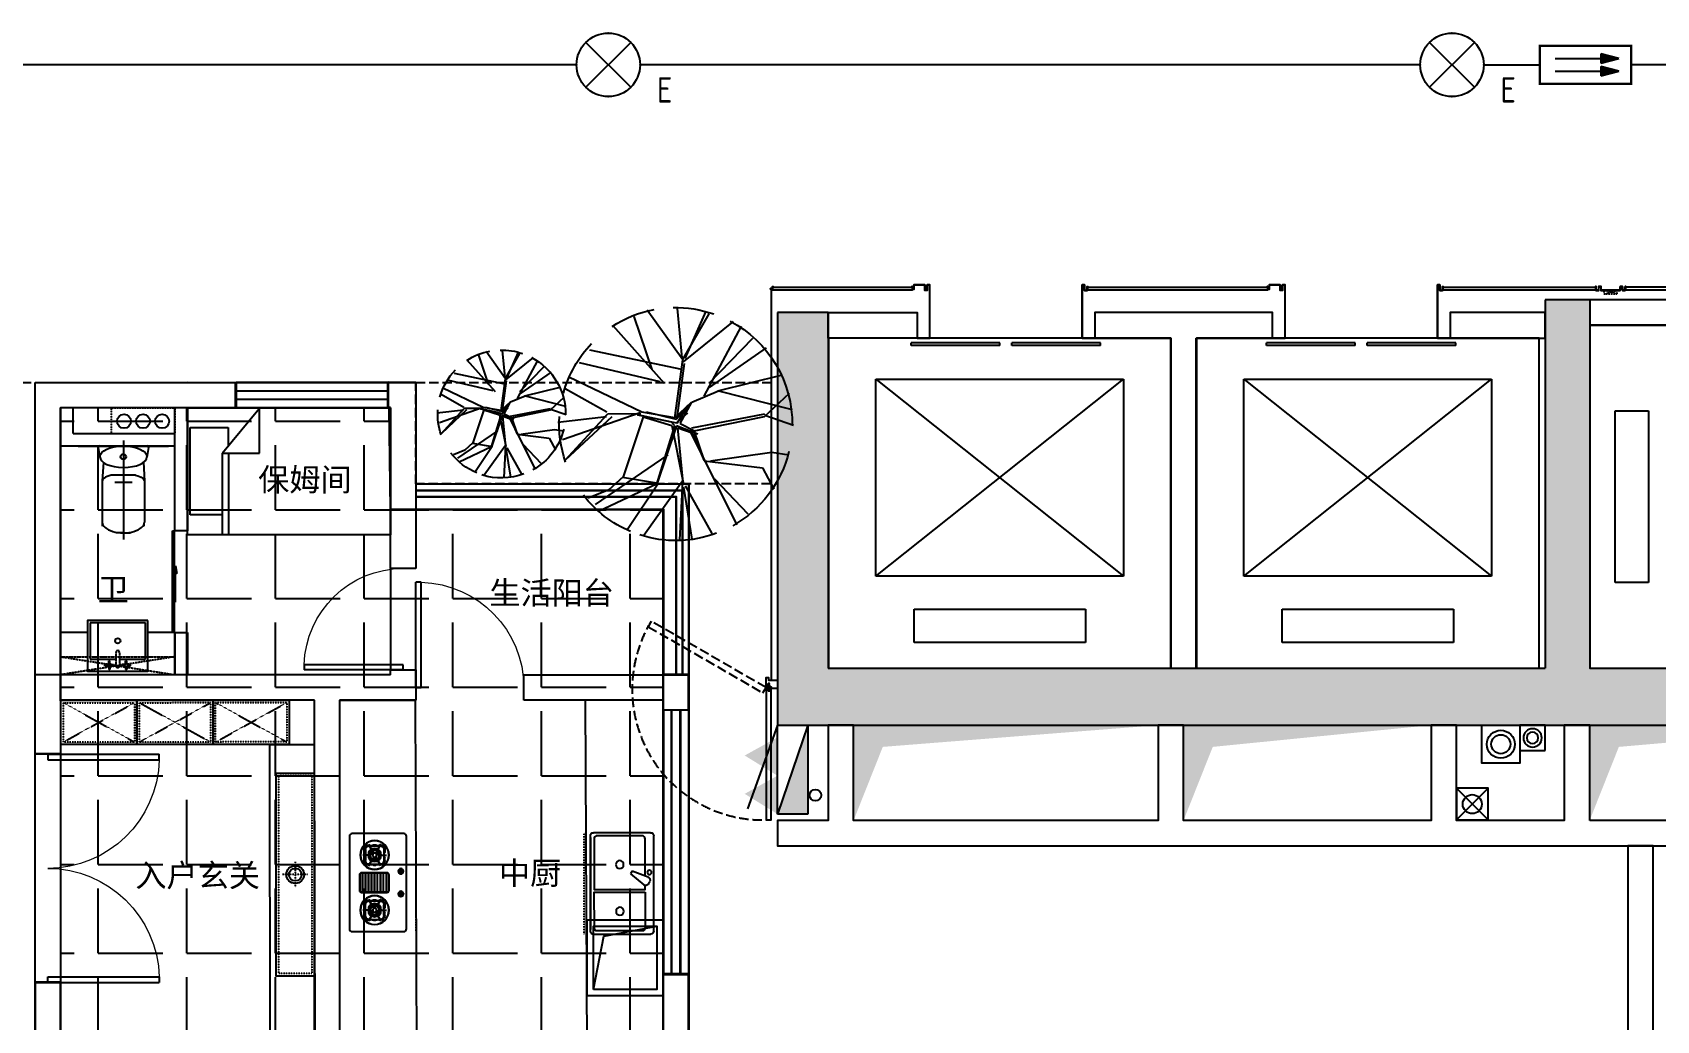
# Model space of a CAD drawing. Extents: x -284868 to 304789, y -137694 to 137894.
# Drawn here: x 129126 to 141923, y -20970 to -13186 of the extents above; entities that cross this region are included whole.
import ezdxf
from ezdxf.enums import TextEntityAlignment as Align

# ---------------------------------------------------------------- set-up
doc = ezdxf.new("R2010")
doc.units = 0
for name, pattern in [('AX-COMP-140B（200）$0$1#comfort_plan$0$DASH', [0.35, 0.25, -0.1]), ('AX-COMP-140B（200）$0$DASH', [0.35, 0.25, -0.1]), ('AX-CORE160-Fur$0$DASH', [0.35, 0.25, -0.1]), ('DASH', [0.35, 0.25, -0.1])]:
    doc.linetypes.add(name, pattern=pattern)
doc.layers.get('0').update_dxf_attribs({"linetype": 'CONTINUOUS'})
for name, color, linetype in [('0-墙', 4, 'CONTINUOUS'), ('0-底图', 251, 'CONTINUOUS'), ('0-建筑柱体', 251, 'CONTINUOUS'), ('0-消防栓(给排水)', 9, 'CONTINUOUS'), ('0-电梯', 3, 'CONTINUOUS'), ('0-窗', 11, 'CONTINUOUS'), ('0-非设计区域', 251, 'CONTINUOUS'), ('EQUIP-应急', 3, 'CONTINUOUS'), ('P-完成面', 42, 'CONTINUOUS'), ('P-平面家具', 3, 'CONTINUOUS'), ('P-平面栏杆', 3, 'CONTINUOUS'), ('P-平面植物', 251, 'CONTINUOUS'), ('P-门扇', 6, 'CONTINUOUS'), ('WIRE-照明', 130, 'CONTINUOUS')]:
    doc.layers.add(name, color=color, linetype=linetype)
doc.styles.add('_TCH_DYN', font='')
doc.styles.add('_TEL_ATTDEF', font='GBENOR', dxfattribs={"width": 0.8, "height": 3, "bigfont": 'GBCBIG'})
doc.styles.add('_TEL_DIM', font='SIMPLEX', dxfattribs={"width": 0.8, "height": 3.5, "bigfont": 'HZTXT'})
doc.styles.add('AX-COMP-140B（200）$0$zz-0', font='')
doc.styles.get('_TCH_DYN').set_extended_font_data('SimSun')
doc.styles.get('AX-COMP-140B（200）$0$zz-0').set_extended_font_data('SimHei')

# ---------------------------------------------------------------- blocks, each defined once
blk = doc.blocks.new('*U154')
for p, q in [((-600, 280), (350, 280)), ((-600, 280), (-600, -70)), ((350, 280), (350, -70)), ((-140, 150), (-355, 150)), ((-355, 150), (-355, -150)), ((-200, 206), (-232, 206)), ((-232, 206), (-232, 196)), ((-200, 196), (-232, 196)), ((-200, 206), (-200, 237)), ((-200, 237), (-190, 237)), ((-200, 196), (-200, 165)), ((-200, 165), (-190, 165)), ((-190, 206), (-190, 237)), ((-190, 206), (-159, 206)), ((-190, 196), (-159, 196)), ((-190, 196), (-190, 165)), ((-159, 206), (-159, 196)), ((105, 150), (-110, 150)), ((-60, 206), (-91, 206)), ((-91, 206), (-91, 196)), ((-60, 196), (-91, 196)), ((-60, 206), (-60, 237)), ((-50, 237), (-60, 237)), ((-60, 196), (-60, 165)), ((-50, 165), (-60, 165)), ((-50, 206), (-50, 237)), ((-50, 206), (-18, 206)), ((-50, 196), (-18, 196)), ((-50, 196), (-50, 165)), ((-18, 206), (-18, 196)), ((105, -150), (105, 150)), ((-600, -70), (-375, -70)), ((125, -70), (350, -70)), ((-355, -150), (105, -150))]:
    blk.add_line(p, q)
at = {"linetype": 'AX-COMP-140B（200）$0$1#comfort_plan$0$DASH'}
for p, q in [((350, 130), (-600, 280)), ((-600, 130), (350, 280)), ((350, 130), (-600, 130))]:
    blk.add_line(p, q, dxfattribs=at)
at = {"linetype": 'AX-COMP-140B（200）$0$DASH'}
for p, q in [((-139, 96), (-139, 205)), ((-111, 205), (-111, 96))]:
    blk.add_line(p, q, dxfattribs=at)
blk.add_lwpolyline([(-375, -170), (125, -170), (125, 250), (-375, 250)], close=True)
blk.add_circle((-125, -2), 21.4)
for centre, start, end in [((-195, 201), 107.0027, 162.9973), ((-195, 201), 197.0027, 252.9973), ((-195, 201), 17.0027, 72.9973), ((-195, 201), 287.0027, 342.9973), ((-55, 201), 107.0027, 162.9973), ((-55, 201), 197.0027, 252.9973), ((-55, 201), 17.0027, 72.9973), ((-55, 201), 287.0027, 342.9973)]:
    blk.add_arc(centre, 17.1, start, end, dxfattribs=at)
for centre, radius, start, end in [((-125, 201), 20, 315.9573, 224.0427), ((-125, 205), 14.4, 0, 180), ((-125, 94), 14.5, 173.574, 6.426)]:
    blk.add_arc(centre, radius, start, end)
blk = doc.blocks.new('SERGSERGSERG')
for points in [[(0, -600), (0, 0), (600, 0), (600, -600)], [(50, -550), (50, -50), (550, -50), (550, -550)]]:
    blk.add_lwpolyline(points, close=True)
blk.add_lwpolyline([(50, -550), (133, -130), (550, -50)])
blk = doc.blocks.new('1110000110023AX-COMP-140B（200）$0$111110111022110811071652CDX卫生间立管047060')
at = {"linetype": 'AX-COMP-140B（200）$0$1#comfort_plan$0$DASH', "ltscale": 0.2}
for p, q in [((-250, 105), (250, 105)), ((-250, 105), (-250, -95)), ((250, 105), (250, -95)), ((-250, -95), (250, -95))]:
    blk.add_line(p, q, dxfattribs=at)
for centre in [(-150, 0), (0, 0), (150, 0)]:
    blk.add_circle(centre, 55)
blk = doc.blocks.new('*U316')
for p, q in [((600, 80), (600, 280)), ((700, -20), (700, 280)), ((600, 80), (-200, 80)), ((-200, -20), (700, -20))]:
    blk.add_line(p, q)
at = {"extrusion": (0, 0, -1), "zscale": -1}
blk.add_blockref('1110000110023AX-COMP-140B（200）$0$111110111022110811071652CDX卫生间立管047060', (-50, 175), dxfattribs=at)
blk = doc.blocks.new('*U160')
for p, q in [((-375, 280), (375, 280)), ((-175, -351), (-175, -385)), ((0, -440), (-60, -440)), ((0, -440), (60, -440))]:
    blk.add_line(p, q)
at = {"ltscale": 10}
for p, q in [((-198, 280), (198, 280)), ((0, 327), (0, -496)), ((-208, 269), (-194, 185)), ((-166, 145), (-175, -11)), ((166, 145), (175, -11)), ((208, 269), (194, 185)), ((-100, 40), (100, 40)), ((0, 26), (0, -64)), ((-175, -12), (-175, -351)), ((-72, -19), (72, -19)), ((-44, -19), (44, -19)), ((175, -12), (175, -351))]:
    blk.add_line(p, q, dxfattribs=at)
for points in [[(-175, -385, 10, 0, 0), (-175, -297, 10, 10, 0)], [(175, -385, 10, 0, 0), (175, -297, 10, 10, 0)]]:
    blk.add_lwpolyline(points, format="xyseb")
blk.add_circle((0, 191), 22.8, dxfattribs=at)
for centre, start, end in [((-198, 270), 90, 184.8886), ((198, 270), 355.1114, 90)]:
    blk.add_arc(centre, 10.4, start, end, dxfattribs=at)
at = {"ltscale": 10, "extrusion": (0, 0, -1)}
for centre, major_axis, ratio, start_param, end_param in [((0, 191), (195, 0), 0.456392, 3.141593, 6.283185), ((1, -12), (-175, 3), 0.369842, 2.169272, 3.218057)]:
    blk.add_ellipse(centre, major_axis=major_axis, ratio=ratio, start_param=start_param, end_param=end_param, dxfattribs=at)
at = {"ltscale": 10}
for centre, major_axis, ratio, start_param, end_param in [((0, 191), (195, 0), 0.456392, 3.141593, 6.283185), ((-1, -12), (175, 3), 0.369842, 2.169272, 3.218057), ((0, -351), (-175, 0), 0.507463, 0, 3.141593)]:
    blk.add_ellipse(centre, major_axis=major_axis, ratio=ratio, start_param=start_param, end_param=end_param, dxfattribs=at)
blk = doc.blocks.new('*U169')
at = {"linetype": 'AX-CORE160-Fur$0$DASH', "ltscale": 0.2}
for p, q in [((20, -330), (580, -20)), ((20, -20), (580, -330)), ((620, -330), (1180, -20)), ((620, -20), (1180, -330)), ((1220, -330), (1780, -20)), ((1220, -20), (1780, -330))]:
    blk.add_line(p, q, dxfattribs=at)
for points in [[(0, 0), (600, 0), (600, -350), (0, -350)], [(600, 0), (1200, 0), (1200, -350), (600, -350)], [(1200, 0), (1800, 0), (1800, -350), (1200, -350)]]:
    blk.add_lwpolyline(points, close=True)
for points in [[(20, -20), (580, -20), (580, -330), (20, -330)], [(620, -20), (1180, -20), (1180, -330), (620, -330)], [(1220, -20), (1780, -20), (1780, -330), (1220, -330)]]:
    blk.add_lwpolyline(points, close=True, dxfattribs=at)
blk = doc.blocks.new('*U170')
blk.add_lwpolyline([(0, 0), (1600, 0), (1600, -300), (0, -300)], close=True)
at = {"linetype": 'AX-CORE160-Fur$0$DASH', "ltscale": 0.2}
blk.add_lwpolyline([(20, -20), (1580, -20), (1580, -280), (20, -280)], close=True, dxfattribs=at)
at = {"linetype": 'AX-CORE160-Fur$0$DASH', "ltscale": 0.1}
for points in [[(800, -50), (800, -250)], [(700, -150), (900, -150)], [(700, -150), (900, -150)]]:
    blk.add_lwpolyline(points, dxfattribs=at)
for radius in [70, 50]:
    blk.add_circle((800, -150), radius)
blk = doc.blocks.new('AX-COMP-140B（200）$0$111110111022110811071652CDX双盆洗菜盆')
for p, q in [((-400, 75), (-400, 525)), ((-375, 550), (375, 550)), ((14, 518), (-3, 508)), ((400, 525), (400, 75)), ((76, 366), (-10, 471)), ((50, 505), (98, 379)), ((98, 379), (76, 366)), ((-375, 50), (375, 50)), ((363, 50), (-363, 50))]:
    blk.add_line(p, q)
at = {"linetype": 'AX-COMP-140B（200）$0$DASH', "ltscale": 0.3}
blk.add_line((-400, 0), (400, 0), dxfattribs=at)
blk.add_lwpolyline([(-68, 482), (-349, 482, 0.414214), (-374, 457), (-374, 106, 0.414214), (-349, 81), (-68, 81)], format="xyb", close=True)
blk.add_lwpolyline([(59, 482), (351, 482, -0.414214), (376, 457), (376, 104, -0.414214), (351, 79), (-47, 79), (-47, 482), (-15, 482)], format="xyb")
for centre, radius in [((87, 515), 17.5), ((-219, 283), 31.2), ((149, 281), 31.2)]:
    blk.add_circle(centre, radius)
for centre, start, end in [((-375, 525), 90, 180), ((27, 496), 20.5377, 120), ((375, 525), 0, 90), ((9, 486), 120, 219.4623), ((-375, 75), 180, 270), ((375, 75), 270, 0)]:
    blk.add_arc(centre, 25, start, end)
blk = doc.blocks.new('*U130')
blk.add_blockref('AX-COMP-140B（200）$0$111110111022110811071652CDX双盆洗菜盆', (0, -525))
blk = doc.blocks.new('AX-COMP-140B（200）$0$111110111022110811071652CDX双头炉灶')
for points in [[(-101, 132, 1), (-104, 132, 1)], [(102, 133, 1), (102, 130, 1)], [(-108, 120, 1), (-108, 117, 1)], [(109, 119, 1), (106, 119, 1)]]:
    blk.add_hatch(color=256).paths.add_polyline_path(points)
for p, q in [((-259, 406), (-259, 406)), ((-259, 406), (-239, 406)), ((-259, 399), (-175, 399)), ((-217, 356), (-217, 419)), ((-175, 406), (-195, 406)), ((-74, 424), (74, 424)), ((-74, 422), (74, 422)), ((-74, 400), (74, 400)), ((-74, 398), (74, 398)), ((175, 406), (195, 406)), ((259, 399), (175, 399)), ((217, 356), (217, 419)), ((259, 406), (239, 406)), ((259, 406), (259, 406)), ((-303, 375), (-239, 338)), ((-303, 276), (-239, 313)), ((-243, 341), (-298, 373)), ((-243, 311), (-298, 279)), ((-297, 336), (-297, 316)), ((-290, 367), (-290, 284)), ((-239, 349), (-226, 356)), ((-230, 335), (-239, 349)), ((-230, 316), (-239, 303)), ((-226, 295), (-239, 303)), ((-225, 339), (-232, 352)), ((-225, 312), (-232, 299)), ((-219, 341), (-226, 356)), ((-219, 310), (-226, 295)), ((-217, 295), (-217, 232)), ((-203, 332), (-186, 333)), ((-203, 319), (-186, 318)), ((-201, 326), (-186, 326)), ((-131, 375), (-195, 338)), ((-131, 276), (-195, 313)), ((-191, 341), (-136, 373)), ((-191, 311), (-136, 279)), ((-186, 333), (-186, 318)), ((-144, 367), (-144, 284)), ((-137, 336), (-137, 316)), ((-74, 377), (74, 377)), ((-74, 375), (74, 375)), ((-74, 354), (74, 354)), ((-74, 351), (74, 351)), ((-74, 330), (74, 330)), ((-74, 328), (74, 328)), ((-74, 307), (74, 307)), ((-74, 305), (74, 305)), ((-74, 283), (74, 283)), ((-74, 281), (74, 281)), ((-74, 260), (74, 260)), ((-74, 258), (74, 258)), ((131, 375), (195, 338)), ((131, 276), (195, 313)), ((191, 341), (136, 373)), ((191, 311), (136, 279)), ((137, 336), (137, 316)), ((144, 367), (144, 284)), ((186, 333), (186, 318)), ((203, 332), (186, 333)), ((201, 326), (186, 326)), ((203, 319), (186, 318)), ((217, 295), (217, 232)), ((219, 341), (226, 356)), ((219, 310), (226, 295)), ((225, 339), (232, 352)), ((225, 312), (232, 299)), ((239, 349), (226, 356)), ((226, 295), (239, 303)), ((230, 335), (239, 349)), ((230, 316), (239, 303)), ((303, 375), (239, 338)), ((303, 276), (239, 313)), ((243, 341), (298, 373)), ((243, 311), (298, 279)), ((290, 367), (290, 284)), ((297, 336), (297, 316)), ((-259, 253), (-175, 253)), ((-259, 245), (-239, 245)), ((-175, 245), (-195, 245)), ((-175, 245), (-175, 245)), ((-74, 236), (74, 236)), ((-74, 234), (74, 234)), ((259, 253), (175, 253)), ((175, 245), (175, 245)), ((175, 245), (195, 245)), ((259, 245), (239, 245))]:
    blk.add_line(p, q)
at = {"linetype": 'AX-COMP-140B（200）$0$DASH', "ltscale": 0.3}
blk.add_line((386, 0), (-386, 0), dxfattribs=at)
for points in [[(-365, 75, -0.414214), (-386, 96), (-386, 504, -0.414214), (-365, 525), (365, 525, -0.414214), (386, 504), (386, 96, -0.414214), (365, 75)], [(-77, 429, -0.414214), (-60, 446), (60, 446, -0.414214), (77, 429), (77, 229, -0.414214), (60, 212), (-60, 212, -0.414214), (-77, 229)], [(-74, 429, -0.414214), (-60, 444), (60, 444, -0.414214), (74, 429), (74, 229, -0.414214), (60, 214), (-60, 214, -0.414214), (-74, 229)], [(-91, 101), (-91, 136, -1), (-87, 136), (-87, 101, -1)], [(91, 101), (91, 136, 1), (87, 136), (87, 101, 1)]]:
    blk.add_lwpolyline(points, format="xyb", close=True)
at = {"const_width": 1.04}
for points in [[(-217, 356), (-217, 419)], [(217, 356), (217, 419)], [(-243, 341), (-298, 373)], [(-243, 311), (-298, 279)], [(-217, 295), (-217, 232)], [(-191, 341), (-136, 373)], [(-191, 311), (-136, 279)], [(191, 341), (136, 373)], [(191, 311), (136, 279)], [(217, 295), (217, 232)], [(243, 341), (298, 373)], [(243, 311), (298, 279)]]:
    blk.add_lwpolyline(points, dxfattribs=at)
for points in [[(-217, 341, -1), (-217, 310, -1), (-217, 341, -1)], [(217, 341, 1), (217, 310, 1), (217, 341, 1)]]:
    blk.add_lwpolyline(points, format="xyb", dxfattribs=at)
for centre, radius in [((-217, 326), 114), ((-217, 326), 112), ((217, 326), 114), ((217, 326), 112), ((-217, 326), 52.1), ((-217, 326), 41.7), ((-217, 326), 38.6), ((-217, 326), 35.4), ((-217, 326), 15.6), ((217, 326), 52.1), ((217, 326), 41.7), ((217, 326), 38.6), ((217, 326), 35.4), ((217, 326), 15.6), ((-89, 119), 20.6), ((-102, 132), 1.53), ((89, 119), 20.6), ((102, 132), 1.53), ((-108, 119), 1.53), ((108, 119), 1.53)]:
    blk.add_circle(centre, radius)
for centre, radius, start, end in [((-259, 367), 38.6, 90, 180), ((-259, 367), 31.3, 90, 180), ((-239, 397), 9.33, 12.564, 91.6861), ((-195, 397), 9.33, 88.3139, 167.436), ((-175, 367), 38.6, 0, 90), ((-175, 367), 31.3, 0, 90), ((175, 367), 38.6, 90, 180), ((175, 367), 31.3, 90, 180), ((195, 397), 9.33, 12.564, 91.6861), ((239, 397), 9.33, 88.3139, 167.436), ((259, 367), 38.6, 0, 90), ((259, 367), 31.3, 0, 90), ((-285, 369), 12.6, 189.6676, 246.0824), ((-288, 336), 9.33, 102.564, 181.686), ((-288, 315), 9.33, 178.3139, 257.436), ((-285, 282), 12.6, 113.9176, 170.3324), ((-259, 284), 38.6, 180, 270), ((-259, 284), 31.3, 180, 270), ((-224, 338), 17.8, 95.7306, 144.2694), ((-224, 313), 17.8, 215.7306, 264.2694), ((-202, 326), 17.8, 335.7306, 24.2694), ((-175, 284), 31.3, 270, 0), ((-175, 284), 38.6, 270, 0), ((-149, 369), 12.6, 293.9176, 350.3324), ((-146, 336), 9.33, 358.314, 77.436), ((-146, 315), 9.33, 282.564, 1.6861), ((-149, 282), 12.6, 9.6676, 66.0824), ((149, 369), 12.6, 189.6676, 246.0824), ((146, 336), 9.33, 102.564, 181.686), ((146, 315), 9.33, 178.3139, 257.436), ((149, 282), 12.6, 113.9176, 170.3324), ((175, 284), 38.6, 180, 270), ((175, 284), 31.3, 180, 270), ((202, 326), 17.8, 155.7306, 204.2694), ((224, 338), 17.8, 35.7306, 84.2694), ((224, 313), 17.8, 275.7306, 324.2694), ((259, 284), 31.3, 270, 0), ((259, 284), 38.6, 270, 0), ((285, 369), 12.6, 293.9176, 350.3324), ((288, 336), 9.33, 358.314, 77.436), ((288, 315), 9.33, 282.564, 1.6861), ((285, 282), 12.6, 9.6676, 66.0824), ((-239, 255), 9.33, 268.3139, 347.436), ((-195, 255), 9.33, 192.564, 271.6861), ((-89, 119), 16.3, 97.4942, 262.5058), ((-89, 119), 16.3, 277.4942, 82.5058), ((89, 119), 16.3, 97.4942, 262.5058), ((89, 119), 16.3, 277.4942, 82.5058), ((195, 255), 9.33, 268.3139, 347.436), ((239, 255), 9.33, 192.564, 271.6861)]:
    blk.add_arc(centre, radius, start, end)
at = {"style": 'AX-COMP-140B（200）$0$zz-0', "flags": 9}
for tag in ['YSIZE', 'XSIZE']:
    blk.add_attdef(tag, (0, 525), '', height=0.533, dxfattribs=at)
blk = doc.blocks.new('*U128')
blk.add_blockref('AX-COMP-140B（200）$0$111110111022110811071652CDX双头炉灶', (0, -525))
blk = doc.blocks.new('$plan$00002359')
for p, q in [((157, -346), (157, -26)), ((157, -27), (846, -27)), ((846, -27), (846, -400)), ((0, -346), (645, -346)), ((996, -710), (645, -346)), ((645, -346), (645, -710)), ((645, -403), (0, -403)), ((846, -400), (697, -400)), ((645, -710), (996, -710))]:
    blk.add_line(p, q)
blk.add_lwpolyline([(1000, -2000), (0, -2000), (0, 0), (1000, 0)], close=True)
blk = doc.blocks.new('$WINLIB2D$00000001')
for points in [[(-0.5, 0.5), (-0.5, -0.5)], [(-0.5, 0.5), (0.5, 0.5)], [(0.5, -0.5), (0.5, 0.5)], [(0.5, 0.1667), (-0.5, 0.1667)], [(0.5, -0.1667), (-0.5, -0.1667)], [(-0.5, -0.5), (0.5, -0.5)]]:
    blk.add_lwpolyline(points)
blk = doc.blocks.new('$DorLib2D$00000129')
at = {"linetype": 'Continuous'}
for p, q in [((-0.5, 0.545), (-0.5, 0.687)), ((-0.5, 0.687), (0.5, 0.687)), ((0.5, 0.687), (0.5, 0.545)), ((0.5, 0.545), (-0.5, 0.545)), ((-0.5, 0.5), (-0.5, 0.545)), ((0.5, 0.5), (0.5, 0.545)), ((-0.2, 0.437), (0.158, 0.437)), ((0.08, 0.341), (0.08, 0.437)), ((0.158, 0.437), (0.08, 0.341))]:
    blk.add_line(p, q, dxfattribs=at)
blk = doc.blocks.new('$DorLib2D$00000001')
for p, q in [((0.45, 0.975), (0.5, 0.975)), ((0.45, 0), (0.45, 0.975)), ((0.5, 0), (0.5, 0.975)), ((0.5, 0), (0.45, 0))]:
    blk.add_line(p, q)
at = {"lineweight": 13}
blk.add_arc((0.475, 0), 0.975, 91.4693, 180, dxfattribs=at)
blk = doc.blocks.new('$DorLib2D$00000002')
for p, q in [((-0.5, 0), (-0.5, 0.4875)), ((-0.475, 0.4875), (-0.5, 0.4875)), ((-0.475, 0), (-0.475, 0.4875)), ((0.475, 0), (0.475, 0.4875)), ((0.475, 0.4875), (0.5, 0.4875)), ((0.5, 0), (0.5, 0.4875)), ((-0.5, 0), (-0.475, 0)), ((0.5, 0), (0.475, 0))]:
    blk.add_line(p, q)
at = {"lineweight": 13}
for centre, start, end in [((-0.4875, 0), 0, 88.53072), ((0.4875, 0), 91.46928, 180)]:
    blk.add_arc(centre, 0.4875, start, end, dxfattribs=at)
blk = doc.blocks.new('vrthr')
for p, q in [((213247, 282360), (212048, 282358)), ((212048, 279853), (212048, 282358)), ((213247, 282360), (213631, 282360)), ((213631, 282360), (213631, 282160)), ((214831, 282163), (214831, 282363)), ((214831, 282363), (215048, 282363)), ((215048, 282363), (215048, 280896)), ((213148, 282160), (212248, 282158)), ((212248, 279853), (212248, 282158)), ((213148, 281191), (213148, 282160)), ((213248, 282160), (213248, 281191)), ((213631, 282160), (213248, 282160)), ((214848, 282163), (214831, 282163)), ((214848, 280896), (214848, 282163)), ((213248, 281191), (213148, 281191)), ((215048, 280896), (214848, 280896)), ((213148, 280058), (213148, 280391)), ((213148, 280391), (213248, 280391)), ((213248, 280391), (213248, 280058)), ((214348, 280058), (212048, 280058)), ((212048, 279853), (212048, 280058)), ((213248, 280058), (213148, 280058)), ((214848, 280058), (214348, 280058)), ((214848, 280058), (214848, 280096)), ((214848, 280096), (215048, 280096)), ((215048, 280096), (215048, 280058)), ((215048, 280058), (215048, 279858)), ((215898, 279858), (215898, 280058)), ((215898, 280058), (217198, 280058)), ((212048, 279433), (212048, 279853)), ((214248, 279858), (212248, 279858)), ((212248, 279853), (212248, 279858)), ((212248, 279853), (212248, 279433)), ((214248, 277106), (214248, 279858)), ((214448, 276906), (214448, 279858)), ((214948, 279858), (214448, 279858)), ((215048, 279858), (214948, 279858)), ((216998, 279858), (215898, 279858)), ((212248, 279433), (212048, 279433)), ((212048, 277633, 0), (212048, 279433, 0)), ((212048, 277108), (212048, 277633)), ((212048, 277633), (212248, 277633)), ((212248, 277633), (212248, 277108))]:
    blk.add_line(p, q)
at = {"linetype": 'Continuous'}
for p, q in [((214848, 280896, 0), (214848, 280096, 0)), ((217198, 280058), (217198, 279779)), ((216998, 279779), (216998, 279858)), ((217198, 279779), (216998, 279779)), ((216998, 277008), (216998, 277696)), ((216998, 277696), (217198, 277696)), ((217198, 277696), (217198, 277108))]:
    blk.add_line(p, q, dxfattribs=at)
at = {"elevation": 0}
for points in [[(215048, 281563), (217198, 281562), (217198, 280058)], [(215048, 281513), (217148, 281512), (217148, 280058)], [(215048, 281463), (217098, 281462), (217098, 280058)], [(215048, 281363), (216998, 281362), (216998, 280058)], [(215041, 279858), (215054, 277106), (214448, 277106), (214448, 279858), (215048, 279858)], [(216997, 279858), (216997, 277106), (216397, 277106), (216384, 279858)]]:
    blk.add_lwpolyline(points, dxfattribs=at)
blk.add_lwpolyline([(213896, 279509), (214246, 279509), (214251, 277106), (213901, 277106)], close=True, dxfattribs=at)
for name, p, xscale, yscale, zscale, rotation in [('$WINLIB2D$00000001', (214231, 282262), 1200.000000000006, 200.0000000000007, 1200.000000000006, 180.1104236454829), ('$DorLib2D$00000129', (213198, 280791), 800.0000000000043, 100.0000000000005, 800.0000000000043, 90), ('$WINLIB2D$00000001', (217098, 278737), 2082.780918128163, 200.0000000000011, -2082.780918128163, 269.999717472706), ('$DorLib2D$00000002', (212148, 278533), -1800, 1800, 1800, 270.0000880478415)]:
    blk.add_blockref(name, p, dxfattribs=dict(xscale=xscale, yscale=yscale, zscale=zscale, rotation=rotation))
at = {"xscale": -1}
blk.add_blockref('*U316', (212948, 281880, 0), dxfattribs=at)
at = {"yscale": 0.8000354313272308, "rotation": 90}
blk.add_blockref('$plan$00002359', (213248, 281160, 0), dxfattribs=at)
at = {"extrusion": (-6.03939e-06, -1.06319e-19, 1), "xscale": 0.9500000000000007, "yscale": 0.9500000000000007, "zscale": 0.9500000000000007, "rotation": 359.9943994605343}
blk.add_blockref('*U160', (212743, 281594, -1), dxfattribs=at)
at = {"linetype": 'Continuous', "xscale": -800.0000000000043, "yscale": 800.0000000000043, "zscale": 800, "rotation": 90}
blk.add_blockref('$DorLib2D$00000001', (214948, 280496), dxfattribs=at)
at = {"linetype": 'Continuous', "xscale": -850, "yscale": 850, "zscale": 850}
blk.add_blockref('$DorLib2D$00000001', (215473, 279958), dxfattribs=at)
at = {"extrusion": (6.03939e-06, 1.06776e-19, 1), "xscale": 0.9500000000000001, "yscale": 0.9500000000000001, "zscale": 0.9500000000000001, "rotation": 179.9943994605339}
blk.add_blockref('*U154', (212580, 280324, 1), dxfattribs=at)
at = {"extrusion": (-6.03939e-06, -5.87203e-20, 1), "rotation": 0.02052867424478329}
blk.add_blockref('*U169', (212250, 279858, -1), dxfattribs=at)
at = {"extrusion": (-9.31736e-20, 6.03939e-06, 1), "rotation": 270.0205286742448}
blk.add_blockref('*U170', (214247, 279284, 2), dxfattribs=at)
at = {"extrusion": (2.11758e-20, 6.03939e-06, -1), "zscale": -1, "rotation": 269.9809295868919}
blk.add_blockref('*U128', (-214524, 278421, 2), dxfattribs=at)
at = {"extrusion": (4.06576e-20, -6.03939e-06, -1), "zscale": -1, "rotation": 89.98092958689192}
blk.add_blockref('*U130', (-216898, 278414, -2), dxfattribs=at)
blk.add_blockref('SERGSERGSERG', (216397, 278128, 0))
at = {"style": '_TCH_DYN'}
for s, p in [('保姆间', (213805, 281505, 0)), ('卫', (212541, 280639, 0)), ('生活阳台', (215627, 280613, 0)), ('入户玄关', (212837, 278388, 0)), ('中厨', (215702, 278406, 0))]:
    blk.add_text(s, height=180, dxfattribs=at).set_placement(p)
blk = doc.blocks.new('213r5467')
for p, q in [((-90909, -260063), (-90909, -260326)), ((-89559, -260063), (-90909, -260063)), ((-89559, -260326), (-89559, -260063)), ((-90909, -260326), (-89559, -260326)), ((-91209, -260588), (-91209, -262138)), ((-89259, -260588), (-91209, -260588)), ((-91209, -260588), (-89259, -262138)), ((-91209, -262138), (-89259, -260588)), ((-89259, -262138), (-89259, -260588)), ((-91209, -262138), (-89259, -262138))]:
    blk.add_line(p, q)
blk.add_lwpolyline([(-88884, -262463), (-91584, -262463), (-91584, -259863), (-88884, -259863), (-88884, -262463)])
blk = doc.blocks.new('sgASGHHHH')
for points in [[(-102996, -917724), (-102996, -920624), (-102879, -920774), (-102646, -920624), (-102646, -917724)], [(-109046, -917824), (-109046, -921074), (-108646, -920624), (-108646, -917824)], [(-108646, -920624), (-109046, -921074), (-102996, -921074), (-102879, -920774), (-102996, -920624)], [(-102879, -920774), (-102996, -921074), (-99846, -921074), (-99846, -920624), (-102646, -920624)]]:
    blk.add_hatch(color=256).paths.add_polyline_path(points)
at = {"color": 4}
for p, q in [((-102996, -917724), (-102996, -920624)), ((-102646, -917724), (-102996, -917724)), ((-102646, -917724), (-102646, -920624)), ((-109046, -917824), (-109046, -921074)), ((-108646, -917824), (-109046, -917824)), ((-108646, -917824), (-108646, -920624)), ((-108646, -920624), (-102996, -920624)), ((-102646, -920624), (-99846, -920624)), ((-109046, -921074), (-102996, -921074)), ((-102996, -921074), (-99846, -921074))]:
    blk.add_line(p, q, dxfattribs=at)
blk = doc.blocks.new('A$C10332E08')
for p, q in [((250, 0), (0, 250)), ((250, 250), (0, 0))]:
    blk.add_line(p, q)
blk.add_lwpolyline([(0, 250), (250, 250), (250, 0), (0, 0)], close=True)
blk = doc.blocks.new('A$C2AC726D9')
blk.add_circle((16125, -36725), 75)
at = {"xscale": -1, "rotation": 90}
blk.add_blockref('A$C10332E08', (16250, -36600), dxfattribs=at)
blk = doc.blocks.new('A$C2E9C7AB1')
blk.add_lwpolyline([(-200, 0), (0, 0), (0, -200), (-200, -200)], close=True)
for radius in [72.3, 45.5]:
    blk.add_circle((-100, -100), radius)
blk = doc.blocks.new('A$C1A2309B7')
blk.add_lwpolyline([(-300, 0), (0, 0), (0, -300), (-300, -300)], close=True)
for radius in [110, 75]:
    blk.add_circle((-150, -150), radius)
blk = doc.blocks.new('A$C5B4E3DF6')
for p, q in [((0, 240), (-659, 477)), ((-700, 0), (-700, 240)), ((0, 0), (-700, 240)), ((-700, 240), (0, 240)), ((0, 240), (0, 0)), ((0, 0), (-700, 0))]:
    blk.add_line(p, q)
for points in [[(-700, 240), (-541, 498), (-398, 240)], [(-398, 240), (-239, 498), (-96, 240)], [(-700, 0), (-700, 240), (0, 0)]]:
    blk.add_solid(points)
blk = doc.blocks.new('A$C3F6147FC')
blk.add_circle((299, -3801), 45.5)
at = {"rotation": 90}
blk.add_blockref('A$C5B4E3DF6', (240, -3250), dxfattribs=at)
blk.add_blockref('A$C1A2309B7', (5850, -3250))
at = {"xscale": -1, "rotation": 270}
blk.add_blockref('A$C2E9C7AB1', (6050, -3250), dxfattribs=at)
blk = doc.blocks.new('$DORLIB2D$00000127')
at = {"color": 0}
for points in [[(-0.5333, 0.7949), (-0.5333, 0.6904)], [(-0.0333, 0.7949), (-0.5333, 0.7949)], [(-0.0333, 0.7949), (-0.0333, 0.6904)], [(0.5333, 0.7949), (0.0333, 0.7949)], [(0.0333, 0.7949), (0.0333, 0.6904)], [(0.5333, 0.7949), (0.5333, 0.6904)], [(-0.0333, 0.6904), (-0.5333, 0.6904)], [(0.5333, 0.6904), (0.0333, 0.6904)], [(0.5, 0.5), (-0.5, 0.5)]]:
    blk.add_lwpolyline(points, dxfattribs=at)
blk = doc.blocks.new('A$C6C5C068E')
h = blk.add_hatch()
h.set_pattern_fill('ANSI32', color=256, scale=0.2, style=0)
h.set_pattern_definition([(45, (506565838.6591, 131390591.2148), (-1.3470384181604, 1.3470384181604), []), (45, (506565839.5572, 131390591.2148), (-1.3470384181604, 1.3470384181604), [])])
h.paths.add_polyline_path([(11, 11), (-4, 11), (-4, 14), (0, 14), (0, 15), (-5, 15), (-5, 10), (10, 10), (10, -5), (15, -5), (15, 0), (14, 0), (14, -4), (11, -4)])
blk.add_lwpolyline([(11, 11), (-4, 11), (-4, 14), (0, 14), (0, 15), (-5, 15), (-5, 10), (10, 10), (10, -5), (15, -5), (15, 0), (14, 0), (14, -4), (11, -4)], close=True)
blk = doc.blocks.new('A$C611527F21')
h = blk.add_hatch(color=7)
h.dxf.hatch_style = 1
h.set_gradient(color1=(255, 255, 255), color2=(255, 255, 0), tint=1, name='CYLINDER')
h.paths.add_polyline_path([(1340, -405), (1340, -380), (1320, -380), (1320, -406), (1325, -410), (1335, -410)])
for points in [[(60, -375), (60, -405), (55, -405), (55, -400), (56, -400), (56, -404), (58, -404), (58, -373), (81, -373), (81, -419), (99, -419), (99, 0), (0, 0), (0, 1), (100, 1), (100, -420), (80, -420), (80, -375), (60, -375)], [(1438, -400), (1438, -404), (1436, -404), (1436, -384), (1424, -384), (1424, -419), (1342, -419), (1342, -378), (1319, -378), (1319, -419), (1302, -419), (1302, 0), (1400, 0), (1400, 1), (1300, 1), (1300, -420), (1320, -420), (1320, -380), (1340, -380), (1340, -420), (1425, -420), (1425, -385), (1435, -385), (1435, -405), (1440, -405), (1440, -400), (1438, -400)]]:
    blk.add_lwpolyline(points)
blk.add_lwpolyline([(1340, -405), (1340, -380), (1320, -380), (1320, -406), (1325, -410), (1335, -410)], close=True)
blk = doc.blocks.new('A$C7A304ED9')
at = {"linetype": 'DASH', "ltscale": 0.1}
for p, q in [((-50, 28), (50, -2)), ((50, 28), (-50, -2))]:
    blk.add_line(p, q, dxfattribs=at)
blk.add_lwpolyline([(120, -26), (120, -32), (115, -32), (115, -2), (95, -2), (95, -32), (75, -32), (75, -2), (-75, -2), (-75, -32), (-95, -32), (-95, -2), (-115, -2), (-115, -32), (-120, -32), (-120, -26), (-119, -26), (-119, -30), (-117, -30), (-117, 0), (-94, 0), (-94, -30), (-76, -30), (-76, 0), (76, 0), (76, -30), (94, -30), (94, 0), (116, 0), (116, -30), (118, -30), (118, -26), (120, -26)])
for points in [[(-50, -2), (50, -2), (50, 28), (-50, 28)], [(-60, -6), (60, -6), (60, -2), (-60, -2)]]:
    blk.add_lwpolyline(points, close=True, dxfattribs=at)
blk = doc.blocks.new('A$C67A6433D')
at = {"linetype": 'DASH', "ltscale": 0.03}
blk.add_wipeout([(31, 0), (-28, 0), (-28, 26), (31, 26)], dxfattribs=at)
for p, q in [((-26, 20), (-23, 19)), ((-25, 13), (-19, 4)), ((-21, 19), (-9, 16)), ((-20, 2), (-20, 0)), ((-19, 13), (-12, 3)), ((-18, 11), (-7, 9)), ((-16, 8), (-6, 8)), ((-16, 3), (0, 3)), ((-13, 24), (-13, 26)), ((-12, 23), (-12, 25)), ((-12, 25), (0, 25)), ((-9, 16), (-9, 21)), ((-9, 12), (-9, 21)), ((-1, 4), (-8, 10)), ((-2, 19), (-4, 14)), ((0, 9), (-3, 12)), ((30, 26), (3, 26)), ((15, 25), (3, 25)), ((3, 9), (6, 12)), ((19, 3), (3, 3)), ((4, 4), (11, 10)), ((5, 19), (7, 14)), ((19, 8), (9, 8)), ((12, 12), (12, 21)), ((23, 19), (12, 16)), ((21, 11), (12, 10)), ((22, 13), (14, 3)), ((15, 23), (15, 25)), ((16, 24), (16, 26)), ((28, 13), (21, 4)), ((23, 2), (23, 0)), ((28, 20), (25, 19))]:
    blk.add_line(p, q, dxfattribs=at)
for points in [[(0, 10), (0, 26), (-28, 26), (-28, 0), (0, 0), (0, 3)], [(3, 10), (3, 26), (31, 26), (31, 0), (3, 0), (3, 3)]]:
    blk.add_lwpolyline(points, dxfattribs=at)
for points in [[(-13, 24), (-13, 24), (-26, 24, 0.414214), (-27, 23), (-27, 2, 0.414214), (-26, 2), (-20, 2)], [(-12, 23), (-25, 23, 0.414214), (-26, 23), (-26, 17)], [(-26, 14), (-26, 5, 0.414214), (-25, 4), (-19, 4)], [(15, 23), (28, 23, -0.414214), (28, 23), (28, 17)], [(16, 24), (16, 24), (28, 24, -0.414214), (29, 23), (29, 2, -0.414214), (28, 2), (23, 2)], [(28, 14), (28, 5, -0.414214), (28, 4), (21, 4)]]:
    blk.add_lwpolyline(points, format="xyb", dxfattribs=at)
for centre in [(-22, 15), (-5, 21), (2, 6), (8, 21), (25, 15)]:
    blk.add_circle(centre, 1.99, dxfattribs=at)
for centre, radius, start, end in [((-22, 15), 3.58, 338.8563, 221.961), ((-18, 14), 1.59, 158.8563, 216.0245), ((-16, 6), 3.58, 211.8213, 270), ((-5, 21), 3.58, 334.8452, 179.1262), ((-7, 12), 1.99, 178.2525, 238.2672), ((-2, 13), 1.99, 160.8929, 232.1139), ((2, 6), 3.58, 213.0316, 326.9684), ((2, 6), 3.58, 72.8656, 107.1344), ((8, 21), 3.58, 0.8738, 205.1548), ((5, 13), 1.99, 307.8861, 19.1071), ((10, 12), 1.99, 301.7328, 1.7475), ((12, 11), 1.59, 222.3386, 280.5758), ((19, 6), 3.58, 270, 328.1787), ((25, 15), 3.58, 318.039, 201.1437), ((20, 14), 1.59, 323.9755, 21.1437)]:
    blk.add_arc(centre, radius, start, end, dxfattribs=at)
blk = doc.blocks.new('yld.studio@foxmail.com-2-220')
at = {"color": 251, "ltscale": 100}
for p, q in [((8501.1, -109873.4), (8409.6, -109669)), ((8511.1, -109879.5), (8664.3, -109664.1)), ((8513.9, -109870.1), (8534.1, -109657.1)), ((8417.6, -110035.7), (8256.9, -109733.9)), ((8507.4, -109887.1), (8290.8, -109712.8)), ((8510.1, -109877.5), (8397.2, -109679.9)), ((8589.8, -109981.6), (8812.1, -109731.5)), ((8643.6, -109920.9), (8721.4, -109692)), ((8397.2, -109980.4), (8208.1, -109785.5)), ((8394.9, -109998.4), (8148.5, -109827.1)), ((8545.1, -110130), (8511.1, -109879.5)), ((8515.1, -109920.7), (8913.5, -109837.6)), ((8358.7, -110012.5), (8079.5, -109944.3)), ((8535.1, -110130.3), (8503.4, -109895.4)), ((8608.5, -109974.4), (8957.6, -109892.2)), ((8356.4, -110013.7), (8038, -110093.8)), ((8471.5, -110062), (8356.4, -110013.7)), ((8687.6, -110105.4), (9004.3, -109954.2)), ((8839.3, -110105.6), (9019, -110003.9)), ((8157, -110123.6), (8048.7, -110023.6)), ((8521.9, -110154.8), (8471.5, -110062)), ((8545.1, -110130), (8474.7, -110063.6)), ((8488.6, -110076.5), (8536.7, -110154.5)), ((8539, -110135.6), (8488.6, -110076.5)), ((8155.7, -110118.3), (8032.3, -110161.7)), ((8472.3, -110172.8), (8155.6, -110112.1)), ((8461.2, -110185.6), (8157, -110123.6)), ((8521.9, -110154.8), (8463.3, -110184.6)), ((8538, -110151.7), (8489.4, -110108)), ((8707.1, -110117.1), (8538, -110151.7)), ((8669.6, -110104.1), (8539, -110135.6)), ((8544.7, -110164.9), (8559.5, -110148.7)), ((8545.1, -110130), (8687.6, -110105.4)), ((8682.6, -110125.1), (8557.8, -110163.7)), ((8559.5, -110148.7), (8707.1, -110117.1)), ((8682.6, -110125.1), (8768.3, -110384.4)), ((8692.8, -110112.7), (8836.9, -110114.6)), ((8694.6, -110108.9), (9030.8, -110225)), ((8818.2, -110125.1), (9019, -110313.5)), ((9019, -110313.5), (8836.9, -110114.6)), ((8840.8, -110125.9), (9051.6, -110150.2)), ((8477.1, -110193.3), (8277.6, -110592.7)), ((8463.3, -110184.6), (8417.7, -110316.4)), ((8470.5, -110194.6), (8417.7, -110316.4)), ((8445.9, -110200), (8538.1, -110165.1)), ((8532.4, -110173.4), (8470.5, -110194.6)), ((8557.8, -110163.7), (8509.5, -110410)), ((8509.5, -110410), (8532.4, -110173.4)), ((8538.1, -110165.1), (8622.5, -110416.5)), ((8622.5, -110416.5), (8544.7, -110164.9)), ((8125, -110277.7), (8052.4, -110289.4)), ((8391, -110315.4), (8125, -110277.7)), ((8574.8, -110289.9), (8890.1, -110505.1)), ((8166.6, -110346.4), (8117, -110438.8)), ((8417.7, -110316.4), (8166.6, -110346.4)), ((8373.7, -110393.6), (8229.8, -110545.8)), ((8500, -110423.7), (8384.7, -110630.9)), ((8507.1, -110429.3), (8471.5, -110654.4)), ((8511.4, -110403.8), (8679.8, -110638.2)), ((8511.4, -110406.1), (8525.2, -110657)), ((8771.5, -110385.9), (8615.9, -110411.9)), ((8615.9, -110411.9), (8752.8, -110617.3)), ((8622.3, -110415), (8875.2, -110535.6)), ((8768.3, -110384.4), (8830.5, -110442)), ((8830.5, -110442), (8919.5, -110477.1))]:
    blk.add_line(p, q, dxfattribs=at)
for start, end in [(88.67658, 109.13181), (56.90063, 79.36879), (117.86669, 180.76361), (15.42502, 43.73878), (340.94353, 3.71391), (193.57975, 240.72922), (292.86239, 322.35668), (249.58012, 287.97728)]:
    blk.add_arc((8541.4, -110156.9), 504, start, end, dxfattribs=at)
blk = doc.blocks.new('$equip$00003170')
for points in [[(0.24, 0.472), (0.24, 0.328), (0.528, 0.4)], [(0.24, 0.272), (0.24, 0.128), (0.528, 0.2)]]:
    blk.add_hatch(color=256).paths.add_polyline_path(points)
for p, q in [((0.72, 0.6), (-0.72, 0.6)), ((-0.72, 0.6), (-0.72, 0)), ((0.72, 0), (0.72, 0.6)), ((0.528, 0.4), (0.24, 0.472)), ((0.24, 0.472), (0.24, 0.328)), ((0.24, 0.328), (0.528, 0.4)), ((0.528, 0.2), (0.24, 0.272)), ((0.24, 0.272), (0.24, 0.128)), ((-0.72, 0), (0.72, 0)), ((0.24, 0.128), (0.528, 0.2))]:
    blk.add_line(p, q)
at = {"color": 7}
for p, q in [((-0.48, 0.4), (0.48, 0.4)), ((-0.48, 0.2), (0.48, 0.2))]:
    blk.add_line(p, q, dxfattribs=at)
at = {"const_width": 0.04}
blk.add_lwpolyline([(-0.72, 0.6), (-0.72, 0), (0.72, 0), (0.72, 0.6), (-0.72, 0.6), (-0.72, 0)], dxfattribs=at)
for p in [(0, 0.6), (-0.72, 0.3), (0.72, 0.3), (0, 0)]:
    blk.add_point(p)
at = {"color": 7, "style": '_TEL_DIM', "flags": 1}
for tag in ['A', 'REMARK']:
    blk.add_attdef(tag, text='', height=0.00002, dxfattribs=at).set_placement((0, 0), align=Align.MIDDLE_CENTER)
blk = doc.blocks.new('$equip$00002852')
for p, q in [((0.354, 0.354), (-0.354, -0.354)), ((-0.354, 0.354), (0.354, -0.354))]:
    blk.add_line(p, q)
at = {"const_width": 0.02}
blk.add_lwpolyline([(0, 0.5, -1), (0, -0.5, -1), (0, 0.5, -0.60786)], format="xyb", dxfattribs=at)
blk.add_circle((0, 0), 0.5)
for p in [(0, 0.5), (-0.5, 0), (0.5, 0), (0, -0.5)]:
    blk.add_point(p)
at = {"color": 7, "style": '_TEL_DIM', "flags": 1}
for tag in ['A', 'REMARK']:
    blk.add_attdef(tag, text='', height=0.00002, dxfattribs=at).set_placement((0, 0), align=Align.MIDDLE_CENTER)
at = {"color": 7, "style": '_TEL_DIM'}
blk.add_attdef('$TEXT$', text='', height=0.4, dxfattribs=at).set_placement((0.887, -0.396), align=Align.MIDDLE_CENTER)

msp = doc.modelspace()

# ---------------------------------------------------------------- linework, layer by layer
at = {"layer": '0-墙'}
for points in [[(147946, -15293), (141396, -15293), (141396, -15493), (145596, -15493)], [(138296, -15593), (138896, -15593), (138896, -15393), (137496, -15393), (137496, -15593), (138096, -15593), (138096, -18193), (138296, -18193), (138296, -15593)], [(141396, -19393), (141396, -18643), (141196, -18643), (141196, -19393), (140346, -19393), (140346, -18643), (140146, -18643), (140146, -19393), (138196, -19393), (138196, -18643), (137996, -18643), (137996, -19393), (135596, -19393), (135596, -18643), (135396, -18643), (135396, -19393), (134996, -19393), (134996, -19593), (144496, -19593)], [(143596, -19393), (141396, -19393)]]:
    msp.add_lwpolyline(points, dxfattribs=at)
for points in [[(135396, -15393), (136096, -15393), (136096, -15593), (135396, -15593)], [(141046, -15393), (140296, -15393), (140296, -15593), (141046, -15593)]]:
    msp.add_lwpolyline(points, close=True, dxfattribs=at)
at = {"layer": '0-墙', "ltscale": 3}
for points in [[(129146, -15943), (130726, -15943), (130726, -16143), (129346, -16143), (129346, -18868), (129146, -18868), (129146, -15943)], [(131946, -16143), (131926, -16143), (131926, -15943), (132146, -15943), (132146, -16943), (131946, -16943), (131946, -16143)], [(134296, -21193), (134296, -20603), (134096, -20603), (134096, -21393), (135096, -21393), (135096, -21193), (134296, -21193)], [(124396, -28493), (124596, -28493), (124596, -25048), (126646, -25048), (126646, -23898), (129046, -23898), (129046, -21398), (129346, -21398), (129346, -20668), (129146, -20668), (129146, -21198), (128296, -21198), (128296, -21398), (128846, -21398), (128846, -23698), (126646, -23698), (126646, -23648), (126446, -23648), (126446, -24848), (124396, -24848), (124396, -28493)]]:
    msp.add_lwpolyline(points, dxfattribs=at)
for points in [[(134096, -18523), (134296, -18523), (134296, -18243), (134096, -18243)], [(141696, -21193), (141896, -21193), (141896, -19593), (141696, -19593)]]:
    msp.add_lwpolyline(points, close=True, dxfattribs=at)
at = {"layer": '0-墙', "color": 251}
for points in [[(135596, -19393), (135596, -18643), (135826, -18814), (137996, -18643)], [(138196, -19393), (138196, -18643), (138426, -18814), (140146, -18643)], [(141396, -19393), (141396, -18643), (141626, -18814), (143596, -18643)]]:
    msp.add_solid(points, dxfattribs=at)
at = {"layer": '0-窗'}
for points in [[(131926, -16143), (130726, -16143), (130726, -15943), (131926, -15943)], [(131926, -16078), (130726, -16078), (130726, -16008), (131926, -16008)], [(134296, -18522), (134296, -20603), (134096, -20603), (134096, -18522)], [(134231, -18522), (134231, -20603), (134161, -20603), (134161, -18522)]]:
    msp.add_lwpolyline(points, close=True, dxfattribs=at)
at = {"layer": 'P-完成面'}
for points in [[(134946, -15204), (134946, -18288)], [(134958, -15193), (136060, -15193), (136060, -15199)], [(134958, -15193), (134958, -15213), (136060, -15213), (136060, -15193)], [(137438, -15193), (138860, -15193), (138860, -15199)], [(137438, -15193), (137438, -15213), (138860, -15213), (138860, -15193)], [(140238, -15193), (141445, -15193), (141445, -15199)], [(140238, -15193), (140238, -15213), (141445, -15213), (141445, -15193)], [(144085, -15193), (141678, -15193)], [(141678, -15193), (141678, -15213), (144085, -15213), (144085, -15193)], [(134996, -18288), (134996, -18353), (134949, -18353), (134949, -18343), (134906, -18343), (134906, -18268), (134926, -18268), (134926, -18288), (134996, -18288)]]:
    msp.add_lwpolyline(points, dxfattribs=at)
msp.add_lwpolyline([(134946, -18346), (134906, -18346), (134906, -19390), (134946, -19390)], close=True, dxfattribs=at)
at = {"layer": 'P-平面家具', "linetype": 'DASH', "ltscale": 300}
msp.add_lwpolyline([(126416, -21168), (126416, -15943), (129146, -15943)], dxfattribs=at)
msp.add_lwpolyline([(132146, -15943), (134946, -15943), (134946, -16743), (132146, -16743)], close=True, dxfattribs=at)
at = {"layer": 'P-平面栏杆', "ltscale": 3}
for points in [[(132146, -16743), (134296, -16743), (134296, -18243)], [(132146, -16793), (134246, -16793), (134246, -18243)], [(132146, -16843), (134196, -16843), (134196, -18243)], [(132146, -16943), (134096, -16943), (134096, -18243)]]:
    msp.add_lwpolyline(points, dxfattribs=at)
at = {"layer": 'WIRE-照明'}
for points in [[(133413, -13441), (126623, -13441)], [(140061, -13441), (133913, -13441)], [(140561, -13441), (141003, -13441)], [(147284, -13441), (141723, -13441)]]:
    msp.add_lwpolyline(points, dxfattribs=at)

# ---------------------------------------------------------------- block references
at = {"layer": '0-底图'}
msp.add_blockref('vrthr', (-82901, -298304, 0), dxfattribs=at)
at = {"layer": '0-建筑柱体'}
msp.add_blockref('sgASGHHHH', (244042, 902431), dxfattribs=at)
at = {"layer": '0-消防栓(给排水)', "color": 0}
for name, p in [('A$C2AC726D9', (124346, 17460)), ('A$C3F6147FC', (134996, -15393))]:
    msp.add_blockref(name, p, dxfattribs=at)
at = {"layer": '0-电梯', "xscale": -1}
for p, rotation in [((226981, -278056), 180), ((229881, -278056), 180), ((-118467, -107077), 90)]:
    msp.add_blockref('213r5467', p, dxfattribs=dict(at, rotation=rotation))
at = {"layer": 'EQUIP-应急', "ltscale": 3}
ref = msp.add_blockref('$equip$00002852', (133663, -13441), dxfattribs=dict(at, xscale=500, yscale=500, zscale=500))
ref.add_attrib('$TEXT$', 'E', dxfattribs={"layer": '0', "color": 7, "height": 200, "style": '_TEL_ATTDEF'}).set_placement((134107, -13639), align=Align.MIDDLE_CENTER)
ref = msp.add_blockref('$equip$00002852', (140311, -13441), dxfattribs=dict(at, xscale=500, yscale=500, zscale=500))
ref.add_attrib('$TEXT$', 'E', dxfattribs={"layer": '0', "color": 7, "height": 200, "style": '_TEL_ATTDEF'}).set_placement((140754, -13639), align=Align.MIDDLE_CENTER)
at = {"layer": 'EQUIP-应急', "xscale": 500, "yscale": 500, "zscale": 500}
msp.add_blockref('$equip$00003170', (141363, -13591), dxfattribs=at)
at = {"layer": 'P-完成面', "xscale": -1, "rotation": 180}
for name, p in [('A$C6C5C068E', (134946, -15193)), ('A$C7A304ED9', (141561, -15219))]:
    msp.add_blockref(name, p, dxfattribs=at)
at = {"layer": 'P-完成面', "rotation": 180}
for p in [(137496, -15593), (140296, -15593)]:
    msp.add_blockref('A$C611527F21', p, dxfattribs=at)
at = {"layer": 'P-平面植物', "xscale": -1.82144713234278, "yscale": 1.82144713234278, "zscale": 1.82144713234278}
msp.add_blockref('yld.studio@foxmail.com-2-220', (149752, 184374), dxfattribs=at)
at = {"layer": 'P-平面植物', "xscale": -1}
msp.add_blockref('yld.studio@foxmail.com-2-220', (141364, 93965), dxfattribs=at)
at = {"layer": 'P-门扇', "xscale": 1400, "yscale": -200, "zscale": 1400}
for p in [(136796, -15493), (139596, -15493)]:
    msp.add_blockref('$DORLIB2D$00000127', p, dxfattribs=at)

# ---------------------------------------------------------------- next in the draw order: block references
at = {"layer": 'P-完成面', "rotation": 270}
msp.add_blockref('A$C67A6433D', (134911, -18343), dxfattribs=at)

# ---------------------------------------------------------------- next in the draw order: hatches: boundary and pattern name
at = {"layer": '0-非设计区域', "ltscale": 3}
h = msp.add_hatch(dxfattribs=at)
h.set_pattern_fill('ANGLE', color=256, scale=100)
h.set_pattern_definition([(0, (-290154.35, 452446.1), (0, 698.5), [508, -190.5]), (90, (-290154.35, 452446.1), (-698.5, 4e-14), [508, -190.5])])
h.paths.add_polyline_path([(126646, -21398), (126646, -25048), (124596, -25048), (124596, -28493), (125096, -28493), (125096, -29243), (129496, -29243), (129496, -31548), (137996, -31548), (137996, -29548), (141696, -29548), (141696, -21393), (134096, -21393), (134096, -16943), (131946, -16943), (131936, -16143), (129346, -16143), (129346, -21398)])

# ---------------------------------------------------------------- next in the draw order: linework, layer by layer
msp.add_lwpolyline([(126646, -21398), (126646, -25048), (124596, -25048), (124596, -28493), (125096, -28493), (125096, -29243), (129496, -29243), (129496, -31548), (137996, -31548), (137996, -29548), (141696, -29548), (141696, -21393), (134096, -21393), (134096, -16943), (131946, -16943), (131936, -16143), (129346, -16143), (129346, -21398)], close=True, dxfattribs=at)
at = {"layer": 'P-门扇', "color": 251, "linetype": 'DASH', "ltscale": 300}
msp.add_lwpolyline([(134881, -18389), (134906, -18346), (134002, -17824), (133977, -17867)], close=True, dxfattribs=at)
msp.add_arc((134881, -18360), 1030, 148.609, 271.391, dxfattribs=at)

doc.saveas('drawing.dxf')
